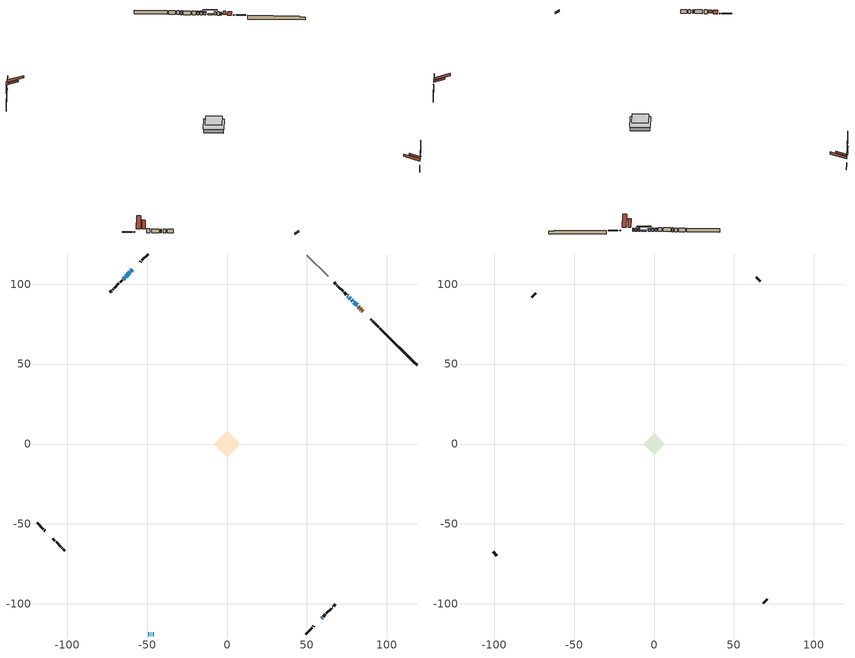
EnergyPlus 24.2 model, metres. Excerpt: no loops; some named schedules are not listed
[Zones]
conditioned space
 floor adiabatic (AdiabaticFloorConstruction): -8.15,0 0,8.15 8.15,0 0,-8.15 z0.31
 floor foundation (Slab1 construction): -7.96,0 0,7.96 7.96,0 0,-7.96 z-2.13
 wall outside (RimJoist1 construction): 49.24,-118.88 53.24,-114.88 / -118.88,-49.24 -114.88,-53.24 / -49.24,118.88 -53.24,114.88 / 94.94,73.17 90.94,77.18 z0.31:0.61
 wall outside (RimJoist2 construction): 53.9,-114.22 54.26,-113.86 / -114.22,-53.9 -113.86,-54.26 / -53.9,114.22 -54.26,113.86 / 90.28,77.83 89.92,78.2 z0.31:0.61
 wall outside (AdiabaticWallConstruction 1): 85.05,83.07 84.76,83.36 / 84.1,84.02 83.4,84.72 / 82.74,85.38 82.11,86.01 z0.31:2.34
 wall outside (AdiabaticWallConstruction): -49.24,-118.88 -48.5,-118.88 / -47.57,-118.88 -47.49,-118.88 / -46.56,-118.88 -45.97,-118.88 z0.31:1.53; 59.13,-108.98 59.49,-108.62 z0.31:1.84; 81.46,86.66 79.44,88.67 / -59.13,108.98 -60.14,107.98 z0.31:0.97; 78.79,89.33 77.92,90.19 z0.31:1.83; 77.27,90.85 76.48,91.64 / 75.82,92.29 75.28,92.83 / -60.8,107.32 -63.38,104.73 / -64.04,104.08 -64.94,103.18 z0.31:2.14
 wall outside (Wall1 construction): 60.15,-107.97 61.5,-106.62 / -108.98,-59.13 -107.64,-60.48 / -65.59,102.52 -66.94,101.18 / 74.63,93.49 73.28,94.84 z0.31:2.75
 wall outside (Wall2 construction): 62.15,-105.96 65.17,-102.95 / -106.98,-61.14 -103.97,-64.15 / -67.6,100.52 -70.61,97.51 / 72.62,95.5 69.61,98.51 z0.31:2.75
 wall outside (Wall3 construction): 65.82,-102.3 66.1,-102.02 / -103.31,-64.81 -103.03,-65.08 / -71.27,96.85 -71.54,96.57 / 68.95,99.16 68.68,99.44 z0.31:2.75
 wall outside (Wall4 construction): 66.76,-101.36 67.76,-100.36 / -102.38,-65.74 -101.37,-66.74 / -72.2,95.92 -73.2,94.91 / 68.02,100.1 67.02,101.1 z0.31:2.75
 wall foundation (FoundationWall1 construction): 95.6,72.52,-2.13 95.6,72.52,0.31 116.55,51.57,0.31 116.55,51.57,-0.55 118.88,49.24,-0.55 118.88,49.24,-2.13
 wall adiabatic (Wall6 construction): 63.22,104.9 49.9,118.22 z0.31:2.75
 window (WindowConstruction 6): -49.24,-118.88 -48.5,-118.88 z0.31:1.53
 window (WindowConstruction 5): 59.13,-108.98 59.49,-108.62 z0.31:1.83
 window (WindowConstruction 7): -47.57,-118.88 -47.49,-118.88 z0.31:1.53
 window (WindowConstruction 8): -46.56,-118.88 -45.97,-118.88 z0.31:1.53
 window (WindowConstruction 9): 81.46,86.66 79.44,88.67 z0.31:0.97
 window (WindowConstruction 10): -59.13,108.98 -60.14,107.98 z0.31:0.97
 window (WindowConstruction): 78.79,89.33 77.92,90.19 z0.31:1.83
 window (WindowConstruction 1): 77.27,90.85 76.48,91.64 z0.31:2.14
 window (WindowConstruction 2): 75.82,92.3 75.28,92.83 z0.31:2.14
 window (WindowConstruction 3): -60.8,107.32 -63.38,104.73 z0.31:2.14
 window (WindowConstruction 4): -64.04,104.08 -64.94,103.18 z0.31:2.14
 door (Door): 85.05,83.07 84.76,83.36 z0.31:2.34
 door (Door 1): 84.1,84.02 83.4,84.72 z0.31:2.34
 door (Door 2): 82.74,85.38 82.11,86 z0.31:2.34
 ceiling adiabatic (AdiabaticFloorConstruction): 0,-8.15 8.15,0 0,8.15 -8.15,0 z0.31
 roof outside (Roof2 construction): 58.48,-109.64,2.75 54.06,-105.23,4.83 52.9,-106.39,4.83 57.31,-110.8,2.75; -109.64,-58.48,2.75 -105.23,-54.06,4.83 -106.39,-52.9,4.83 -110.8,-57.31,2.75; -58.48,109.64,2.75 -54.06,105.23,4.83 -52.9,106.39,4.83 -57.31,110.8,2.75; 85.71,82.41,2.75 81.29,78,4.83 82.46,76.84,4.83 86.87,81.25,2.75
attic - vented
 floor to conditioned space (Floor1 construction Reversed): -6.77,0 0,6.77 6.77,0 0,-6.77 z2.75
 wall outside (Wall5 construction): 68.42,-99.7 70.9,-97.22 / -100.72,-67.4 -98.24,-69.88 / -73.86,94.26 -76.34,91.78 / 66.36,101.76 63.88,104.24 z0.31:2.75
 roof outside (Roof1 construction): 56.66,-111.46,2.75 50.06,-104.86,5.86 48.32,-106.6,5.86 54.92,-113.2,2.75; -111.46,-56.66,2.75 -104.86,-50.06,5.86 -106.6,-48.32,5.86 -113.2,-54.92,2.75; -56.66,111.46,2.75 -50.06,104.86,5.86 -48.32,106.6,5.86 -54.92,113.2,2.75; 87.53,80.59,2.75 80.93,74,5.86 82.67,72.26,5.86 89.26,78.85,2.75
shading: 59.64,-108.48 58.99,-109.13 59.28,-109.42 59.93,-108.77 z2.04; 77.58,90.54 83.32,84.8 83.61,85.09 77.87,90.83 z3.61; -62.01,106.11 -57.27,110.85 -57.56,111.14 -62.3,106.4 z3.61; 77.78,90.34 78.93,89.19 79.22,89.48 78.07,90.63 z2.04; 76.34,91.78 77.41,90.71 77.7,91 76.63,92.07 z2.34; 75.14,92.98 75.96,92.15 76.26,92.44 75.43,93.27 z2.34; -63.53,104.59 -60.65,107.46 -60.95,107.75 -63.82,104.88 z2.34; -65.08,103.04 -63.9,104.22 -64.19,104.51 -65.37,103.33 z2.34
[Building]
Building 1: Terrain=Suburbs
[Site:Location]
Edmonton Intl AP_AB: Latitude {deg}=53.31; Longitude {deg}=-113.58; Time Zone {hr}=-7; Elevation {m}=723; Keep Site Location Information=Yes
[Site:GroundTemperature:Shallow]
-1.56185, -3.61833, -3.78302, -2.80711, 1.11059, 5.01004, 8.39065, 10.5322, 10.7141, 8.97234, 5.67794, 1.89811
[Site:WaterMainsTemperature]
Calculation Method=Schedule; Temperature Schedule=mains temperature schedule
[Material] Roughness=Rough; Thermal Absorptance=0.9
Name | Thickness {m} | Conductivity {W/m-K} | Density {kg/m3} | Specific Heat {J/kg-K} | Solar Absorptance | Visible Absorptance
asphalt or fiberglass shingles | 0.00635 | 0.162714 | 1121.4 | 1465.45 | 0.4 | 0.4
ceiling loosefill ins | 0.0846667 | 0.0480833 | 16.02 | 1046.75 | 0.7 | 0.7
ceiling stud and cavity | 0.1397 | 0.107503 | 65.682 | 1177.47 | 0.7 | 0.7
concrete 4.0 in. | 0.1016 | 1.803125 | 2242.8 | 837.4 | 0.7 | 0.7
concrete 8.0 in. | 0.2032 | 1.803125 | 2242.8 | 837.4 | 0.7 | 0.7
door material | 0.04445 | 0.053851 | 512.64 | 1214.23 | 0.7 | 0.7
exterior vertical ins | 0.0733843 | 0.029427 | 32.04 | 1214.23 | 0.7 | 0.7
floor covering | 0.0127 | 0.0433444 | 54.468 | 1339.84 | 0.6 | 0.6
floor rigid ins; wall rigid ins 2 | 0.512978 | 0.029427 | 32.04 | 1214.23 | 0.7 | 0.7
floor stud and cavity | 0.1397 | 1.75129 | 37.0049 | 1207.88 | 0.7 | 0.7
furniture material conditioned space 1 | 0.1524 | 0.115458 | 640.8 | 1214.23 | 0.6 | 0.6
gypsum board | 0.0127 | 0.160291 | 801 | 837.4 | 0.6 | 0.6
gypsum board 1 | 0.0127 | 0.160291 | 801 | 837.4 | 0.7 | 0.7
osb sheathing 0.5 in. | 0.0127 | 0.115458 | 512.64 | 1214.23 | 0.7 | 0.7
osb sheathing 0.75 in. | 0.01905 | 0.115458 | 512.64 | 1214.23 | 0.7 | 0.7
osb sheathing 2.0 in. | 0.0508 | 0.115458 | 512.64 | 1214.23 | 0.7 | 0.7
rim joist rigid ins; roof rigid ins; wall rigid ins | 0.051816 | 0.029427 | 32.04 | 1214.23 | 0.7 | 0.7
rim joist stud and cavity | 0.0508 | 0.0414166 | 125.044 | 1163.47 | 0.6 | 0.6
rim joist stud and cavity 1 | 0.0508 | 0.0386429 | 125.044 | 1163.47 | 0.6 | 0.6
roof stud and cavity | 0.2032 | 0.170765 | 78.34581 | 1123.46 | 0.7 | 0.7
wall rigid ins 1 | 0.051816 | 0.029427 | 32.04 | 1214.23 | 0.4 | 0.4
wall stud and cavity | 0.1397 | 0.269865 | 139.0536 | 1170.24 | 0.7 | 0.7
wall stud and cavity 1 | 0.1397 | 0.226685 | 139.0536 | 1170.24 | 0.7 | 0.7
wall stud and cavity 2 | 0.1397 | 0.426569 | 139.0536 | 1170.24 | 0.7 | 0.7
wall stud and cavity 3 | 0.1397 | 0.438354 | 139.0536 | 1170.24 | 0.7 | 0.7
wall stud and cavity 4 | 0.0889 | 6.1454 | 50.32683 | 1063.81 | 0.6 | 0.6
wall stud and cavity 5 | 0.1397 | 0.17928 | 139.0536 | 1170.24 | 0.7 | 0.7
wall stud and cavity 6 | 0.0889 | 0.380278 | 52.3479 | 1209.89 | 0.7 | 0.7
wall stud and cavity 7 | 0.0889 | 0.391764 | 83.0341 | 1211.67 | 0.7 | 0.7
wood siding | 0.0254 | 0.102417 | 544.68 | 1172.36 | 0.4 | 0.4
wood siding 1 | 0.00254 | 0.102417 | 544.68 | 1172.36 | 0.4 | 0.4
wood siding 2; wood siding 3; wood siding 4 | 0.0254 | 0.102417 | 544.68 | 1172.36 | 0.7 | 0.7
[WindowMaterial:SimpleGlazingSystem]
Name | U-Factor {W/m2-K} | Solar Heat Gain Coefficient
WindowMaterial | 1.99979 | 0.45
WindowMaterial 1 | 2.98776 | 0.54
WindowMaterial 2 | 2.95313 | 0.58
WindowMaterial 3 | 1.93166 | 0.46
WindowMaterial 4 | 2.972433 | 0.56
WindowMaterial 5 | 2.2042 | 0.4
WindowMaterial 6 | 3.310274 | 0.62
WindowMaterial 7 | 3.25804 | 0.39
WindowMaterial 8 | 3.32333 | 0.57
WindowMaterial 9 | 3.003662 | 0.52
[Construction]
AdiabaticFloorConstruction: floor stud and cavity, floor rigid ins, osb sheathing 0.75 in., floor covering
AdiabaticWallConstruction: wood siding 3, wall rigid ins 2, wall stud and cavity 6, gypsum board
AdiabaticWallConstruction 1: wood siding 4, wall rigid ins 2, wall stud and cavity 6, gypsum board
Door; Door 1; Door 2: door material
Floor1 construction Reversed: gypsum board, ceiling stud and cavity, ceiling loosefill ins
FoundationWall1 construction: concrete 8.0 in., gypsum board 1
furniture construction conditioned space 1: furniture material conditioned space 1
PartitionWallConstruction: gypsum board, wall stud and cavity 7, gypsum board
RimJoist1 construction: wood siding 2, rim joist rigid ins, osb sheathing 2.0 in., rim joist stud and cavity
RimJoist2 construction: wood siding 2, rim joist rigid ins, osb sheathing 2.0 in., rim joist stud and cavity 1
Roof1 construction: asphalt or fiberglass shingles
Roof2 construction: asphalt or fiberglass shingles, roof rigid ins, osb sheathing 0.75 in., roof stud and cavity, gypsum board
Slab1 construction: concrete 4.0 in.
Wall1 construction: wood siding, wall rigid ins, osb sheathing 0.5 in., wall stud and cavity, gypsum board
Wall2 construction: wood siding, wall rigid ins, osb sheathing 0.5 in., wall stud and cavity 1, gypsum board
Wall3 construction: wood siding, wall rigid ins, osb sheathing 0.5 in., wall stud and cavity 2, gypsum board
Wall4 construction: wood siding, wall rigid ins, osb sheathing 0.5 in., wall stud and cavity 3, gypsum board
Wall5 construction: wood siding 1, wall stud and cavity 4
Wall6 construction: wall rigid ins 1, osb sheathing 0.5 in., wall stud and cavity 5, gypsum board
WindowConstruction: WindowMaterial
WindowConstruction 1: WindowMaterial 1
WindowConstruction 10; WindowConstruction 9: WindowMaterial 9
WindowConstruction 2: WindowMaterial 2
WindowConstruction 3: WindowMaterial 3
WindowConstruction 4: WindowMaterial 4
WindowConstruction 5: WindowMaterial 5
WindowConstruction 6: WindowMaterial 6
WindowConstruction 7: WindowMaterial 7
WindowConstruction 8: WindowMaterial 8
[Zone] Multiplier=1; Part of Total Floor Area=Yes
Name | Volume {m3}
attic - vented | 46.2886
conditioned space | 677.5
[Space]
Name | Zone | Volume {m3}
attic - vented 1 | attic - vented | 46.2886
conditioned space 1 | conditioned space | 677.5
[ZoneInfiltration:EffectiveLeakageArea]
infil attic - vented 1: Zone or Space=attic - vented 1; Schedule=Always On Discrete; Effective Air Leakage Area {cm2}=3189.91; Stack Coefficient=0.00038577; Wind Coefficient=1.32704e-05
[ZoneMixing]
whole house fan mix: Zone or Space=attic - vented; Schedule=Always On Continuous; Design Flow Rate Calculation Method=Flow/Zone; Design Flow Rate {m3/s}=0; Source Zone or Space=conditioned space
[SurfaceProperty:ExposedFoundationPerimeter]
Slab1: Exposed Perimeter Calculation Method=TotalExposedPerimeter; Total Exposed Perimeter {m}=32.918
[InternalMass] Zone or ZoneList=conditioned space; Space or SpaceList=conditioned space 1
Name | Construction | Surface Area {m2}
furniture mass conditioned space 1 | furniture construction conditioned space 1 | 103.852
partition wall mass | PartitionWallConstruction | 259.63
[Lights]
interior lighting: Zone or ZoneList or Space or SpaceList=conditioned space 1; Schedule=interior lighting schedule; Design Level Calculation Method=LightingLevel; Lighting Level {W}=343.2; Return Air Fraction=0; Fraction Radiant=0.6; Fraction Visible=0.2; Fraction Replaceable=1
[People]
occupants: Zone or ZoneList or Space or SpaceList=conditioned space 1; Number of People Schedule=occupants schedule; Number of People Calculation Method=People; Number of People=3; Fraction Radiant=0.314171; Sensible Heat Fraction=0.56303; Activity Level Schedule=occupants activity schedule; Carbon Dioxide Generation Rate {m3/s-W}=0; Enable ASHRAE 55 Comfort Warnings=No; Mean Radiant Temperature Calculation Type=EnclosureAveraged
[ElectricEquipment] Zone or ZoneList or Space or SpaceList=conditioned space 1; Design Level Calculation Method=EquipmentLevel
Name | Schedule | Design Level {W} | Fraction Latent | Fraction Radiant | Fraction Lost
clothes dryer | clothes dryer schedule | 140.772 | 0.015 | 0.081 | 0.85
clothes washer | clothes washer schedule | 32.1985 | 0.03 | 0.162 | 0.7
cooking range | cooking range schedule | 208.969 | 0.08 | 0.432 | 0.2
dishwasher | dishwasher schedule | 66.8632 | 0.3 | 0.18 | 0.4
fridge | fridge schedule | 72.9452 | 0 | 0.6 | 0
mech vent bath fan 0 | mech vent bath fan 0 schedule | 50.2 | 0 | 0 | 1
mech vent bath fan 1 | mech vent bath fan 1 schedule | 50.2 | 0 | 0 | 1
mech vent house fan | mech vent house fan schedule | 0 | 0 | 0 | 1
mech vent house fan cfis | mech vent house fan cfis schedule | 0 | 0 | 0 | 0
mech vent range fan 0 | mech vent range fan 0 schedule | 57 | 0 | 0 | 1
misc plug loads | misc plug loads schedule | 494.7 | 0.045 | 0.513 | 0.1
whole house fan | Always On Discrete | 0 | 0 | 0 | 1
[OtherEquipment] Zone or ZoneList or Space or SpaceList=conditioned space 1; Design Level Calculation Method=EquipmentLevel
Name | Fuel Type | Schedule | Design Level {W} | Fraction Latent | Fraction Radiant | Fraction Lost
clothes dryer 1 | Electricity | clothes dryer schedule | 0 | 0.015 | 0.081 | 0.85
cooking range 1 | Electricity | cooking range schedule | 0 | 0.08 | 0.432 | 0.2
general water use latent | None | general water use schedule | 59.3978 | 1 | 0 | 0
general water use sensible | None | general water use schedule | -58.539 | 0 | 0.6 | 0
mech vent house fan latent load | None | Always On Discrete | 0 | 1 | 0 | 0
mech vent house fan sensible load | None | Always On Discrete | 0 | 0 | 0 | 0
water heater energy adjustment1 | NaturalGas | Always On Discrete | 0.01 | 0 | 0 | 1
[ZoneInfiltration:DesignFlowRate] Zone or ZoneList or Space or SpaceList=conditioned space 1; Schedule=Always On Discrete; Design Flow Rate Calculation Method=Flow/Zone; Design Flow Rate {m3/s}=0
infil flow; natural vent flow; whole house fan flow
[Foundation:Kiva]
Foundation Kiva 1: Initial Indoor Air Temperature {C}=18; Wall Height Above Grade {m}=0.309982; Wall Depth Below Slab {m}=0.2032; Custom Block Material Name 1=exterior vertical ins; Custom Block Depth 1 {m}=2.43998; Custom Block X Position 1 {m}=0.2159; Custom Block Z Position 1 {m}=0
[Foundation:Kiva:Settings]
Soil Conductivity {W/m-K}=0.849921; Soil Density {kg/m3}=1842.3; Soil Specific Heat {J/kg-K}=418.7; Ground Solar Absorptivity=0.9; Ground Thermal Absorptivity=0.9; Ground Surface Roughness {m}=0.03; Far-Field Width {m}=40; Deep-Ground Boundary Condition=ZeroFlux; Deep-Ground Depth {m}=40; Minimum Cell Dimension {m}=0.2; Maximum Cell Growth Coefficient=3; Simulation Timestep=Timestep
[Exterior:Lights]
exterior lighting: Schedule=exterior lighting schedule; Design Level {W}=75.6
[Schedule:Constant]
Name | Hourly Value
Always On Continuous; mech vent house fan schedule; mech vent house fan cfis schedule; Always On Discrete | 1
occupants activity schedule | 117.228
fridge schedule | 0
[Schedule:Week:Daily]
interior lighting schedule Week Rule - Jan1-Jan27: interior lighting schedule day, interior lighting schedule day, interior lighting schedule day, interior lighting schedule day, interior lighting schedule day, interior lighting schedule day, interior lighting schedule day, interior lighting schedule default day, interior lighting schedule default day, interior lighting schedule default day, interior lighting schedule default day, interior lighting schedule default day
interior lighting schedule Week Rule - Jan28-Feb3: interior lighting schedule day, interior lighting schedule day, interior lighting schedule day, interior lighting schedule day, interior lighting schedule day 1, interior lighting schedule day 1, interior lighting schedule day 1, interior lighting schedule default day, interior lighting schedule default day, interior lighting schedule default day, interior lighting schedule default day, interior lighting schedule default day
interior lighting schedule Week Rule - Feb4-Feb24: interior lighting schedule day 1, interior lighting schedule day 1, interior lighting schedule day 1, interior lighting schedule day 1, interior lighting schedule day 1, interior lighting schedule day 1, interior lighting schedule day 1, interior lighting schedule default day, interior lighting schedule default day, interior lighting schedule default day, interior lighting schedule default day, interior lighting schedule default day
interior lighting schedule Week Rule - Feb25-Mar3: interior lighting schedule day 1, interior lighting schedule day 1, interior lighting schedule day 1, interior lighting schedule day 1, interior lighting schedule day 2, interior lighting schedule day 2, interior lighting schedule day 2, interior lighting schedule default day, interior lighting schedule default day, interior lighting schedule default day, interior lighting schedule default day, interior lighting schedule default day
interior lighting schedule Week Rule - Mar4-Mar31: interior lighting schedule day 2, interior lighting schedule day 2, interior lighting schedule day 2, interior lighting schedule day 2, interior lighting schedule day 2, interior lighting schedule day 2, interior lighting schedule day 2, interior lighting schedule default day, interior lighting schedule default day, interior lighting schedule default day, interior lighting schedule default day, interior lighting schedule default day
interior lighting schedule Week Rule - Apr1-Apr28: interior lighting schedule day 3, interior lighting schedule day 3, interior lighting schedule day 3, interior lighting schedule day 3, interior lighting schedule day 3, interior lighting schedule day 3, interior lighting schedule day 3, interior lighting schedule default day, interior lighting schedule default day, interior lighting schedule default day, interior lighting schedule default day, interior lighting schedule default day
interior lighting schedule Week Rule - Apr29-May5: interior lighting schedule day 3, interior lighting schedule day 3, interior lighting schedule day 4, interior lighting schedule day 4, interior lighting schedule day 4, interior lighting schedule day 4, interior lighting schedule day 4, interior lighting schedule default day, interior lighting schedule default day, interior lighting schedule default day, interior lighting schedule default day, interior lighting schedule default day
interior lighting schedule Week Rule - May6-May26: interior lighting schedule day 4, interior lighting schedule day 4, interior lighting schedule day 4, interior lighting schedule day 4, interior lighting schedule day 4, interior lighting schedule day 4, interior lighting schedule day 4, interior lighting schedule default day, interior lighting schedule default day, interior lighting schedule default day, interior lighting schedule default day, interior lighting schedule default day
interior lighting schedule Week Rule - May27-Jun2: interior lighting schedule day 4, interior lighting schedule day 4, interior lighting schedule day 4, interior lighting schedule day 4, interior lighting schedule day 4, interior lighting schedule day 5, interior lighting schedule day 5, interior lighting schedule default day, interior lighting schedule default day, interior lighting schedule default day, interior lighting schedule default day, interior lighting schedule default day
interior lighting schedule Week Rule - Jun3-Jun30: interior lighting schedule day 5, interior lighting schedule day 5, interior lighting schedule day 5, interior lighting schedule day 5, interior lighting schedule day 5, interior lighting schedule day 5, interior lighting schedule day 5, interior lighting schedule default day, interior lighting schedule default day, interior lighting schedule default day, interior lighting schedule default day, interior lighting schedule default day
interior lighting schedule Week Rule - Jul1-Jul28: interior lighting schedule day 6, interior lighting schedule day 6, interior lighting schedule day 6, interior lighting schedule day 6, interior lighting schedule day 6, interior lighting schedule day 6, interior lighting schedule day 6, interior lighting schedule default day, interior lighting schedule default day, interior lighting schedule default day, interior lighting schedule default day, interior lighting schedule default day
interior lighting schedule Week Rule - Jul29-Aug4: interior lighting schedule day 6, interior lighting schedule day 6, interior lighting schedule day 6, interior lighting schedule day 7, interior lighting schedule day 7, interior lighting schedule day 7, interior lighting schedule day 7, interior lighting schedule default day, interior lighting schedule default day, interior lighting schedule default day, interior lighting schedule default day, interior lighting schedule default day
interior lighting schedule Week Rule - Aug5-Aug25: interior lighting schedule day 7, interior lighting schedule day 7, interior lighting schedule day 7, interior lighting schedule day 7, interior lighting schedule day 7, interior lighting schedule day 7, interior lighting schedule day 7, interior lighting schedule default day, interior lighting schedule default day, interior lighting schedule default day, interior lighting schedule default day, interior lighting schedule default day
interior lighting schedule Week Rule - Aug26-Sep1: interior lighting schedule day 7, interior lighting schedule day 7, interior lighting schedule day 7, interior lighting schedule day 7, interior lighting schedule day 7, interior lighting schedule day 7, interior lighting schedule day 8, interior lighting schedule default day, interior lighting schedule default day, interior lighting schedule default day, interior lighting schedule default day, interior lighting schedule default day
interior lighting schedule Week Rule - Sep2-Sep29: interior lighting schedule day 8, interior lighting schedule day 8, interior lighting schedule day 8, interior lighting schedule day 8, interior lighting schedule day 8, interior lighting schedule day 8, interior lighting schedule day 8, interior lighting schedule default day, interior lighting schedule default day, interior lighting schedule default day, interior lighting schedule default day, interior lighting schedule default day
interior lighting schedule Week Rule - Sep30-Oct6: interior lighting schedule day 8, interior lighting schedule day 9, interior lighting schedule day 9, interior lighting schedule day 9, interior lighting schedule day 9, interior lighting schedule day 9, interior lighting schedule day 9, interior lighting schedule default day, interior lighting schedule default day, interior lighting schedule default day, interior lighting schedule default day, interior lighting schedule default day
interior lighting schedule Week Rule - Oct7-Oct27: interior lighting schedule day 9, interior lighting schedule day 9, interior lighting schedule day 9, interior lighting schedule day 9, interior lighting schedule day 9, interior lighting schedule day 9, interior lighting schedule day 9, interior lighting schedule default day, interior lighting schedule default day, interior lighting schedule default day, interior lighting schedule default day, interior lighting schedule default day
interior lighting schedule Week Rule - Oct28-Nov3: interior lighting schedule day 9, interior lighting schedule day 9, interior lighting schedule day 9, interior lighting schedule day 9, interior lighting schedule day 10, interior lighting schedule day 10, interior lighting schedule day 10, interior lighting schedule default day, interior lighting schedule default day, interior lighting schedule default day, interior lighting schedule default day, interior lighting schedule default day
interior lighting schedule Week Rule - Nov4-Nov24: interior lighting schedule day 10, interior lighting schedule day 10, interior lighting schedule day 10, interior lighting schedule day 10, interior lighting schedule day 10, interior lighting schedule day 10, interior lighting schedule day 10, interior lighting schedule default day, interior lighting schedule default day, interior lighting schedule default day, interior lighting schedule default day, interior lighting schedule default day
interior lighting schedule Week Rule - Nov25-Dec1: interior lighting schedule day 10, interior lighting schedule day 10, interior lighting schedule day 10, interior lighting schedule day 10, interior lighting schedule day 10, interior lighting schedule day 10, interior lighting schedule day 11, interior lighting schedule default day, interior lighting schedule default day, interior lighting schedule default day, interior lighting schedule default day, interior lighting schedule default day
interior lighting schedule Week Rule - Dec2-Dec31: interior lighting schedule day 11, interior lighting schedule day 11, interior lighting schedule day 11, interior lighting schedule day 11, interior lighting schedule day 11, interior lighting schedule day 11, interior lighting schedule day 11, interior lighting schedule default day, interior lighting schedule default day, interior lighting schedule default day, interior lighting schedule default day, interior lighting schedule default day
occupants schedule Week Rule - Jan1-Dec31: occupants schedule day, occupants schedule day, occupants schedule day, occupants schedule day, occupants schedule day, occupants schedule day, occupants schedule day, occupants schedule default day, occupants schedule default day, occupants schedule default day, occupants schedule default day, occupants schedule default day
clothes dryer schedule Week Rule - Jan1-Dec31: clothes dryer schedule day, clothes dryer schedule day, clothes dryer schedule day, clothes dryer schedule day, clothes dryer schedule day, clothes dryer schedule day, clothes dryer schedule day, clothes dryer schedule default day, clothes dryer schedule default day, clothes dryer schedule default day, clothes dryer schedule default day, clothes dryer schedule default day
clothes washer schedule Week Rule - Jan1-Dec31: clothes washer schedule day, clothes washer schedule day, clothes washer schedule day, clothes washer schedule day, clothes washer schedule day, clothes washer schedule day, clothes washer schedule day, clothes washer schedule default day, clothes washer schedule default day, clothes washer schedule default day, clothes washer schedule default day, clothes washer schedule default day
cooking range schedule Week Rule - Jan1-Dec31: cooking range schedule day, cooking range schedule day, cooking range schedule day, cooking range schedule day, cooking range schedule day, cooking range schedule day, cooking range schedule day, cooking range schedule default day, cooking range schedule default day, cooking range schedule default day, cooking range schedule default day, cooking range schedule default day
dishwasher schedule Week Rule - Jan1-Dec31: dishwasher schedule day, dishwasher schedule day, dishwasher schedule day, dishwasher schedule day, dishwasher schedule day, dishwasher schedule day, dishwasher schedule day, dishwasher schedule default day, dishwasher schedule default day, dishwasher schedule default day, dishwasher schedule default day, dishwasher schedule default day
mech vent bath fan 0 schedule Week Rule - Jan1-Dec31: mech vent bath fan 0 schedule day, mech vent bath fan 0 schedule day, mech vent bath fan 0 schedule day, mech vent bath fan 0 schedule day, mech vent bath fan 0 schedule day, mech vent bath fan 0 schedule day, mech vent bath fan 0 schedule day, mech vent bath fan 0 schedule default day, mech vent bath fan 0 schedule default day, mech vent bath fan 0 schedule default day, mech vent bath fan 0 schedule default day, mech vent bath fan 0 schedule default day
mech vent bath fan 1 schedule Week Rule - Jan1-Dec31: mech vent bath fan 1 schedule day, mech vent bath fan 1 schedule day, mech vent bath fan 1 schedule day, mech vent bath fan 1 schedule day, mech vent bath fan 1 schedule day, mech vent bath fan 1 schedule day, mech vent bath fan 1 schedule day, mech vent bath fan 1 schedule default day, mech vent bath fan 1 schedule default day, mech vent bath fan 1 schedule default day, mech vent bath fan 1 schedule default day, mech vent bath fan 1 schedule default day
mech vent range fan 0 schedule Week Rule - Jan1-Dec31: mech vent range fan 0 schedule day, mech vent range fan 0 schedule day, mech vent range fan 0 schedule day, mech vent range fan 0 schedule day, mech vent range fan 0 schedule day, mech vent range fan 0 schedule day, mech vent range fan 0 schedule day, mech vent range fan 0 schedule default day, mech vent range fan 0 schedule default day, mech vent range fan 0 schedule default day, mech vent range fan 0 schedule default day, mech vent range fan 0 schedule default day
misc plug loads schedule Week Rule - Jan1-Dec31: misc plug loads schedule day, misc plug loads schedule day, misc plug loads schedule day, misc plug loads schedule day, misc plug loads schedule day, misc plug loads schedule day, misc plug loads schedule day, misc plug loads schedule default day, misc plug loads schedule default day, misc plug loads schedule default day, misc plug loads schedule default day, misc plug loads schedule default day
general water use schedule Week Rule - Jan1-Dec31: general water use schedule day, general water use schedule day, general water use schedule day, general water use schedule day, general water use schedule day, general water use schedule day, general water use schedule day, general water use schedule default day, general water use schedule default day, general water use schedule default day, general water use schedule default day, general water use schedule default day
exterior lighting schedule Week Rule - Jan1-Jan27: exterior lighting schedule day, exterior lighting schedule day, exterior lighting schedule day, exterior lighting schedule day, exterior lighting schedule day, exterior lighting schedule day, exterior lighting schedule day, exterior lighting schedule default day, exterior lighting schedule default day, exterior lighting schedule default day, exterior lighting schedule default day, exterior lighting schedule default day
exterior lighting schedule Week Rule - Jan28-Feb3: exterior lighting schedule day, exterior lighting schedule day, exterior lighting schedule day, exterior lighting schedule day, exterior lighting schedule day 1, exterior lighting schedule day 1, exterior lighting schedule day 1, exterior lighting schedule default day, exterior lighting schedule default day, exterior lighting schedule default day, exterior lighting schedule default day, exterior lighting schedule default day
exterior lighting schedule Week Rule - Feb4-Feb24: exterior lighting schedule day 1, exterior lighting schedule day 1, exterior lighting schedule day 1, exterior lighting schedule day 1, exterior lighting schedule day 1, exterior lighting schedule day 1, exterior lighting schedule day 1, exterior lighting schedule default day, exterior lighting schedule default day, exterior lighting schedule default day, exterior lighting schedule default day, exterior lighting schedule default day
exterior lighting schedule Week Rule - Feb25-Mar3: exterior lighting schedule day 1, exterior lighting schedule day 1, exterior lighting schedule day 1, exterior lighting schedule day 1, exterior lighting schedule day 2, exterior lighting schedule day 2, exterior lighting schedule day 2, exterior lighting schedule default day, exterior lighting schedule default day, exterior lighting schedule default day, exterior lighting schedule default day, exterior lighting schedule default day
exterior lighting schedule Week Rule - Mar4-Mar31: exterior lighting schedule day 2, exterior lighting schedule day 2, exterior lighting schedule day 2, exterior lighting schedule day 2, exterior lighting schedule day 2, exterior lighting schedule day 2, exterior lighting schedule day 2, exterior lighting schedule default day, exterior lighting schedule default day, exterior lighting schedule default day, exterior lighting schedule default day, exterior lighting schedule default day
exterior lighting schedule Week Rule - Apr1-Apr28: exterior lighting schedule day 3, exterior lighting schedule day 3, exterior lighting schedule day 3, exterior lighting schedule day 3, exterior lighting schedule day 3, exterior lighting schedule day 3, exterior lighting schedule day 3, exterior lighting schedule default day, exterior lighting schedule default day, exterior lighting schedule default day, exterior lighting schedule default day, exterior lighting schedule default day
exterior lighting schedule Week Rule - Apr29-May5: exterior lighting schedule day 3, exterior lighting schedule day 3, exterior lighting schedule day 4, exterior lighting schedule day 4, exterior lighting schedule day 4, exterior lighting schedule day 4, exterior lighting schedule day 4, exterior lighting schedule default day, exterior lighting schedule default day, exterior lighting schedule default day, exterior lighting schedule default day, exterior lighting schedule default day
exterior lighting schedule Week Rule - May6-May26: exterior lighting schedule day 4, exterior lighting schedule day 4, exterior lighting schedule day 4, exterior lighting schedule day 4, exterior lighting schedule day 4, exterior lighting schedule day 4, exterior lighting schedule day 4, exterior lighting schedule default day, exterior lighting schedule default day, exterior lighting schedule default day, exterior lighting schedule default day, exterior lighting schedule default day
exterior lighting schedule Week Rule - May27-Jun2: exterior lighting schedule day 4, exterior lighting schedule day 4, exterior lighting schedule day 4, exterior lighting schedule day 4, exterior lighting schedule day 4, exterior lighting schedule day 5, exterior lighting schedule day 5, exterior lighting schedule default day, exterior lighting schedule default day, exterior lighting schedule default day, exterior lighting schedule default day, exterior lighting schedule default day
exterior lighting schedule Week Rule - Jun3-Jun30: exterior lighting schedule day 5, exterior lighting schedule day 5, exterior lighting schedule day 5, exterior lighting schedule day 5, exterior lighting schedule day 5, exterior lighting schedule day 5, exterior lighting schedule day 5, exterior lighting schedule default day, exterior lighting schedule default day, exterior lighting schedule default day, exterior lighting schedule default day, exterior lighting schedule default day
[Schedule:Year]
interior lighting schedule: interior lighting schedule Week Rule - Jan1-Jan27, 1, 1, 1, 27, interior lighting schedule Week Rule - Jan28-Feb3, 1, 28, 2, 3, interior lighting schedule Week Rule - Feb4-Feb24, 2, 4, 2, 24, interior lighting schedule Week Rule - Feb25-Mar3, 2, 25, 3, 3, interior lighting schedule Week Rule - Mar4-Mar31, 3, 4, 3, 31, interior lighting schedule Week Rule - Apr1-Apr28, 4, 1, 4, 28, interior lighting schedule Week Rule - Apr29-May5, 4, 29, 5, 5, interior lighting schedule Week Rule - May6-May26, 5, 6, 5, 26, interior lighting schedule Week Rule - May27-Jun2, 5, 27, 6, 2, interior lighting schedule Week Rule - Jun3-Jun30, 6, 3, 6, 30, interior lighting schedule Week Rule - Jul1-Jul28, 7, 1, 7, 28, interior lighting schedule Week Rule - Jul29-Aug4, 7, 29, 8, 4, interior lighting schedule Week Rule - Aug5-Aug25, 8, 5, 8, 25, interior lighting schedule Week Rule - Aug26-Sep1, 8, 26, 9, 1, interior lighting schedule Week Rule - Sep2-Sep29, 9, 2, 9, 29, interior lighting schedule Week Rule - Sep30-Oct6, 9, 30, 10, 6, interior lighting schedule Week Rule - Oct7-Oct27, 10, 7, 10, 27, interior lighting schedule Week Rule - Oct28-Nov3, 10, 28, 11, 3, interior lighting schedule Week Rule - Nov4-Nov24, 11, 4, 11, 24, interior lighting schedule Week Rule - Nov25-Dec1, 11, 25, 12, 1, interior lighting schedule Week Rule - Dec2-Dec31, 12, 2, 12, 31
occupants schedule: occupants schedule Week Rule - Jan1-Dec31, 1, 1, 12, 31
clothes dryer schedule: clothes dryer schedule Week Rule - Jan1-Dec31, 1, 1, 12, 31
clothes washer schedule: clothes washer schedule Week Rule - Jan1-Dec31, 1, 1, 12, 31
cooking range schedule: cooking range schedule Week Rule - Jan1-Dec31, 1, 1, 12, 31
dishwasher schedule: dishwasher schedule Week Rule - Jan1-Dec31, 1, 1, 12, 31
mech vent bath fan 0 schedule: mech vent bath fan 0 schedule Week Rule - Jan1-Dec31, 1, 1, 12, 31
mech vent bath fan 1 schedule: mech vent bath fan 1 schedule Week Rule - Jan1-Dec31, 1, 1, 12, 31
mech vent range fan 0 schedule: mech vent range fan 0 schedule Week Rule - Jan1-Dec31, 1, 1, 12, 31
misc plug loads schedule: misc plug loads schedule Week Rule - Jan1-Dec31, 1, 1, 12, 31
general water use schedule: general water use schedule Week Rule - Jan1-Dec31, 1, 1, 12, 31
exterior lighting schedule: exterior lighting schedule Week Rule - Jan1-Jan27, 1, 1, 1, 27, exterior lighting schedule Week Rule - Jan28-Feb3, 1, 28, 2, 3, exterior lighting schedule Week Rule - Feb4-Feb24, 2, 4, 2, 24, exterior lighting schedule Week Rule - Feb25-Mar3, 2, 25, 3, 3, exterior lighting schedule Week Rule - Mar4-Mar31, 3, 4, 3, 31, exterior lighting schedule Week Rule - Apr1-Apr28, 4, 1, 4, 28, exterior lighting schedule Week Rule - Apr29-May5, 4, 29, 5, 5, exterior lighting schedule Week Rule - May6-May26, 5, 6, 5, 26, exterior lighting schedule Week Rule - May27-Jun2, 5, 27, 6, 2, exterior lighting schedule Week Rule - Jun3-Jun30, 6, 3, 6, 30, exterior lighting schedule Week Rule - Jul1-Jul28, 7, 1, 7, 28, exterior lighting schedule Week Rule - Jul29-Aug4, 7, 29, 8, 4, exterior lighting schedule Week Rule - Aug5-Aug25, 8, 5, 8, 25, exterior lighting schedule Week Rule - Aug26-Sep1, 8, 26, 9, 1, exterior lighting schedule Week Rule - Sep2-Sep29, 9, 2, 9, 29, exterior lighting schedule Week Rule - Sep30-Oct6, 9, 30, 10, 6, exterior lighting schedule Week Rule - Oct7-Oct27, 10, 7, 10, 27, exterior lighting schedule Week Rule - Oct28-Nov3, 10, 28, 11, 3, exterior lighting schedule Week Rule - Nov4-Nov24, 11, 4, 11, 24, exterior lighting schedule Week Rule - Nov25-Dec1, 11, 25, 12, 1, exterior lighting schedule Week Rule - Dec2-Dec31, 12, 2, 12, 31
[Schedule:Compact]
mains temperature schedule: Through: 01/01, For: AllDays, Until: 24:00, 3.97167, Through: 01/02, For: AllDays, Until: 24:00, 3.90778, Through: 01/03, For: AllDays, Until: 24:00, 3.84556, Through: 01/04, For: AllDays, Until: 24:00, 3.78389, Through: 01/05, For: AllDays, Until: 24:00, 3.72278, Through: 01/06, For: AllDays, Until: 24:00, 3.66278, Through: 01/07, For: AllDays, Until: 24:00, 3.60389, Through: 01/08, For: AllDays, Until: 24:00, 3.54556, Through: 01/09, For: AllDays, Until: 24:00, 3.48833, Through: 01/10, For: AllDays, Until: 24:00, 3.43167, Through: 01/11, For: AllDays, Until: 24:00, 3.37611, Through: 01/12, For: AllDays, Until: 24:00, 3.32167, Through: 01/13, For: AllDays, Until: 24:00, 3.26833, Through: 01/14, For: AllDays, Until: 24:00, 3.21556, Through: 01/15, For: AllDays, Until: 24:00, 3.16444, Through: 01/16, For: AllDays, Until: 24:00, 3.11389, Through: 01/17, For: AllDays, Until: 24:00, 3.06444, Through: 01/18, For: AllDays, Until: 24:00, 3.01611, Through: 01/19, For: AllDays, Until: 24:00, 2.96889, Through: 01/20, For: AllDays, Until: 24:00, 2.92278, Through: 01/21, For: AllDays, Until: 24:00, 2.87722, Through: 01/22, For: AllDays, Until: 24:00, 2.83333, Through: 01/23, For: AllDays, Until: 24:00, 2.79056, Through: 01/24, For: AllDays, Until: 24:00, 2.74889, Through: 01/25, For: AllDays, Until: 24:00, 2.70833, Through: 01/26, For: AllDays, Until: 24:00, 2.66889, Through: 01/27, For: AllDays, Until: 24:00, 2.63056, Through: 01/28, For: AllDays, Until: 24:00, 2.59333, Through: 01/29, For: AllDays, Until: 24:00, 2.55778, Through: 01/30, For: AllDays, Until: 24:00, 2.52278, Through: 01/31, For: AllDays, Until: 24:00, 2.48944, Through: 02/01, For: AllDays, Until: 24:00, 2.45722, Through: 02/02, For: AllDays, Until: 24:00, 2.42611, Through: 02/03, For: AllDays, Until: 24:00, 2.39667, Through: 02/04, For: AllDays, Until: 24:00, 2.36833, Through: 02/05, For: AllDays, Until: 24:00, 2.34111, Through: 02/06, For: AllDays, Until: 24:00, 2.315, Through: 02/07, For: AllDays, Until: 24:00, 2.29056, Through: 02/08, For: AllDays, Until: 24:00, 2.26722, Through: 02/09, For: AllDays, Until: 24:00, 2.245, Through: 02/10, For: AllDays, Until: 24:00, 2.22444, Through: 02/11, For: AllDays, Until: 24:00, 2.20444, Through: 02/12, For: AllDays, Until: 24:00, 2.18667, Through: 02/13, For: AllDays, Until: 24:00, 2.17, Through: 02/14, For: AllDays, Until: 24:00, 2.15444, Through: 02/15, For: AllDays, Until: 24:00, 2.14, Through: 02/16, For: AllDays, Until: 24:00, 2.12722, Through: 02/17, For: AllDays, Until: 24:00, 2.11556, Through: 02/18, For: AllDays, Until: 24:00, 2.10556, Through: 02/19, For: AllDays, Until: 24:00, 2.09667, Through: 02/20, For: AllDays, Until: 24:00, 2.08889, Through: 02/21, For: AllDays, Until: 24:00, 2.08278, Through: 02/22, For: AllDays, Until: 24:00, 2.07833, Through: 02/23, For: AllDays, Until: 24:00, 2.07444, Through: 02/24, For: AllDays, Until: 24:00, 2.07278, Through: 02/25, For: AllDays, Until: 24:00, 2.07167, Through: 02/26, For: AllDays, Until: 24:00, 2.07222, Through: 02/27, For: AllDays, Until: 24:00, 2.07444, Through: 02/28, For: AllDays, Until: 24:00, 2.07778, Through: 03/01, For: AllDays, Until: 24:00, 2.08222, Through: 03/02, For: AllDays, Until: 24:00, 2.08833, Through: 03/03, For: AllDays, Until: 24:00, 2.09556, Through: 03/04, For: AllDays, Until: 24:00, 2.10444, Through: 03/05, For: AllDays, Until: 24:00, 2.11444, Through: 03/06, For: AllDays, Until: 24:00, 2.12556, Through: 03/07, For: AllDays, Until: 24:00, 2.13833, Through: 03/08, For: AllDays, Until: 24:00, 2.15278, Through: 03/09, For: AllDays, Until: 24:00, 2.16778, Through: 03/10, For: AllDays, Until: 24:00, 2.18444, Through: 03/11, For: AllDays, Until: 24:00, 2.20278, Through: 03/12, For: AllDays, Until: 24:00, 2.22167, Through: 03/13, For: AllDays, Until: 24:00, 2.24278, Through: 03/14, For: AllDays, Until: 24:00, 2.26444, Through: 03/15, For: AllDays, Until: 24:00, 2.28778, Through: 03/16, For: AllDays, Until: 24:00, 2.31222, Through: 03/17, For: AllDays, Until: 24:00, 2.33778, Through: 03/18, For: AllDays, Until: 24:00, 2.365, Through: 03/19, For: AllDays, Until: 24:00, 2.39333, Through: 03/20, For: AllDays, Until: 24:00, 2.42278, Through: 03/21, For: AllDays, Until: 24:00, 2.45389, Through: 03/22, For: AllDays, Until: 24:00, 2.48611, Through: 03/23, For: AllDays, Until: 24:00, 2.51889, Through: 03/24, For: AllDays, Until: 24:00, 2.55389, Through: 03/25, For: AllDays, Until: 24:00, 2.58944, Through: 03/26, For: AllDays, Until: 24:00, 2.62611, Through: 03/27, For: AllDays, Until: 24:00, 2.66444, Through: 03/28, For: AllDays, Until: 24:00, 2.70389, Through: 03/29, For: AllDays, Until: 24:00, 2.74389, Through: 03/30, For: AllDays, Until: 24:00, 2.78556, Through: 03/31, For: AllDays, Until: 24:00, 2.82833, Through: 04/01, For: AllDays, Until: 24:00, 2.87222, Through: 04/02, For: AllDays, Until: 24:00, 2.91722, Through: 04/03, For: AllDays, Until: 24:00, 2.96333, Through: 04/04, For: AllDays, Until: 24:00, 3.01056, Through: 04/05, For: AllDays, Until: 24:00, 3.05889, Through: 04/06, For: AllDays, Until: 24:00, 3.10833, Through: 04/07, For: AllDays, Until: 24:00, 3.15833, Through: 04/08, For: AllDays, Until: 24:00, 3.21, Through: 04/09, For: AllDays, Until: 24:00, 3.26222, Through: 04/10, For: AllDays, Until: 24:00, 3.31556, Through: 04/11, For: AllDays, Until: 24:00, 3.37, Through: 04/12, For: AllDays, Until: 24:00, 3.42556, Through: 04/13, For: AllDays, Until: 24:00, 3.48167, Through: 04/14, For: AllDays, Until: 24:00, 3.53889, Through: 04/15, For: AllDays, Until: 24:00, 3.59722, Through: 04/16, For: AllDays, Until: 24:00, 3.65611, Through: 04/17, For: AllDays, Until: 24:00, 3.71611, Through: 04/18, For: AllDays, Until: 24:00, 3.77667, Through: 04/19, For: AllDays, Until: 24:00, 3.83833, Through: 04/20, For: AllDays, Until: 24:00, 3.90111, Through: 04/21, For: AllDays, Until: 24:00, 3.96444, Through: 04/22, For: AllDays, Until: 24:00, 4.02833, Through: 04/23, For: AllDays, Until: 24:00, 4.09333, Through: 04/24, For: AllDays, Until: 24:00, 4.15889, Through: 04/25, For: AllDays, Until: 24:00, 4.225, Through: 04/26, For: AllDays, Until: 24:00, 4.29222, Through: 04/27, For: AllDays, Until: 24:00, 4.36, Through: 04/28, For: AllDays, Until: 24:00, 4.42833, Through: 04/29, For: AllDays, Until: 24:00, 4.49722, Through: 04/30, For: AllDays, Until: 24:00, 4.56667, Through: 05/01, For: AllDays, Until: 24:00, 4.63722, Through: 05/02, For: AllDays, Until: 24:00, 4.70833, Through: 05/03, For: AllDays, Until: 24:00, 4.77944, Through: 05/04, For: AllDays, Until: 24:00, 4.85167, Through: 05/05, For: AllDays, Until: 24:00, 4.92389, Through: 05/06, For: AllDays, Until: 24:00, 4.99722, Through: 05/07, For: AllDays, Until: 24:00, 5.07056, Through: 05/08, For: AllDays, Until: 24:00, 5.145, Through: 05/09, For: AllDays, Until: 24:00, 5.21944, Through: 05/10, For: AllDays, Until: 24:00, 5.29389, Through: 05/11, For: AllDays, Until: 24:00, 5.36944, Through: 05/12, For: AllDays, Until: 24:00, 5.445, Through: 05/13, For: AllDays, Until: 24:00, 5.52111, Through: 05/14, For: AllDays, Until: 24:00, 5.59722, Through: 05/15, For: AllDays, Until: 24:00, 5.67389, Through: 05/16, For: AllDays, Until: 24:00, 5.75056, Through: 05/17, For: AllDays, Until: 24:00, 5.82778, Through: 05/18, For: AllDays, Until: 24:00, 5.90556, Through: 05/19, For: AllDays, Until: 24:00, 5.98278, Through: 05/20, For: AllDays, Until: 24:00, 6.06056, Through: 05/21, For: AllDays, Until: 24:00, 6.13889, Through: 05/22, For: AllDays, Until: 24:00, 6.21667, Through: 05/23, For: AllDays, Until: 24:00, 6.295, Through: 05/24, For: AllDays, Until: 24:00, 6.37333, Through: 05/25, For: AllDays, Until: 24:00, 6.45222, Through: 05/26, For: AllDays, Until: 24:00, 6.53056, Through: 05/27, For: AllDays, Until: 24:00, 6.60889, Through: 05/28, For: AllDays, Until: 24:00, 6.68778, Through: 05/29, For: AllDays, Until: 24:00, 6.76611, Through: 05/30, For: AllDays, Until: 24:00, 6.84444, Through: 05/31, For: AllDays, Until: 24:00, 6.92278, Through: 06/01, For: AllDays, Until: 24:00, 7.00111, Through: 06/02, For: AllDays, Until: 24:00, 7.07944, Through: 06/03, For: AllDays, Until: 24:00, 7.15778, Through: 06/04, For: AllDays, Until: 24:00, 7.23556, Through: 06/05, For: AllDays, Until: 24:00, 7.31333, Through: 06/06, For: AllDays, Until: 24:00, 7.39056, Through: 06/07, For: AllDays, Until: 24:00, 7.46833, Through: 06/08, For: AllDays, Until: 24:00, 7.545, Through: 06/09, For: AllDays, Until: 24:00, 7.62222, Through: 06/10, For: AllDays, Until: 24:00, 7.69833, Through: 06/11, For: AllDays, Until: 24:00, 7.775, Through: 06/12, For: AllDays, Until: 24:00, 7.85056, Through: 06/13, For: AllDays, Until: 24:00, 7.92611, Through: 06/14, For: AllDays, Until: 24:00, 8.00111, Through: 06/15, For: AllDays, Until: 24:00, 8.07611, Through: 06/16, For: AllDays, Until: 24:00, 8.15056, Through: 06/17, For: AllDays, Until: 24:00, 8.22389, Through: 06/18, For: AllDays, Until: 24:00, 8.29778, Through: 06/19, For: AllDays, Until: 24:00, 8.37056, Through: 06/20, For: AllDays, Until: 24:00, 8.44278, Through: 06/21, For: AllDays, Until: 24:00, 8.51444, Through: 06/22, For: AllDays, Until: 24:00, 8.58611, Through: 06/23, For: AllDays, Until: 24:00, 8.65667, Through: 06/24, For: AllDays, Until: 24:00, 8.72667, Through: 06/25, For: AllDays, Until: 24:00, 8.79611, Through: 06/26, For: AllDays, Until: 24:00, 8.865, Through: 06/27, For: AllDays, Until: 24:00, 8.93333, Through: 06/28, For: AllDays, Until: 24:00, 9.00056, Through: 06/29, For: AllDays, Until: 24:00, 9.06778, Through: 06/30, For: AllDays, Until: 24:00, 9.13333, Through: 07/01, For: AllDays, Until: 24:00, 9.19889, Through: 07/02, For: AllDays, Until: 24:00, 9.26333, Through: 07/03, For: AllDays, Until: 24:00, 9.32722, Through: 07/04, For: AllDays, Until: 24:00, 9.39056, Through: 07/05, For: AllDays, Until: 24:00, 9.45278, Through: 07/06, For: AllDays, Until: 24:00, 9.51389, Through: 07/07, For: AllDays, Until: 24:00, 9.57444, Through: 07/08, For: AllDays, Until: 24:00, 9.63389, Through: 07/09, For: AllDays, Until: 24:00, 9.69278, Through: 07/10, For: AllDays, Until: 24:00, 9.75056, Through: 07/11, For: AllDays, Until: 24:00, 9.80778, Through: 07/12, For: AllDays, Until: 24:00, 9.86333, Through: 07/13, For: AllDays, Until: 24:00, 9.91833, Through: 07/14, For: AllDays, Until: 24:00, 9.97278, Through: 07/15, For: AllDays, Until: 24:00, 10.0256, Through: 07/16, For: AllDays, Until: 24:00, 10.0778, Through: 07/17, For: AllDays, Until: 24:00, 10.1289, Through: 07/18, For: AllDays, Until: 24:00, 10.1789, Through: 07/19, For: AllDays, Until: 24:00, 10.2278, Through: 07/20, For: AllDays, Until: 24:00, 10.2756, Through: 07/21, For: AllDays, Until: 24:00, 10.3222, Through: 07/22, For: AllDays, Until: 24:00, 10.3683, Through: 07/23, For: AllDays, Until: 24:00, 10.4128, Through: 07/24, For: AllDays, Until: 24:00, 10.4561, Through: 07/25, For: AllDays, Until: 24:00, 10.4989, Through: 07/26, For: AllDays, Until: 24:00, 10.54, Through: 07/27, For: AllDays, Until: 24:00, 10.58, Through: 07/28, For: AllDays, Until: 24:00, 10.6189, Through: 07/29, For: AllDays, Until: 24:00, 10.6567, Through: 07/30, For: AllDays, Until: 24:00, 10.6928, Through: 07/31, For: AllDays, Until: 24:00, 10.7283, Through: 08/01, For: AllDays, Until: 24:00, 10.7622, Through: 08/02, For: AllDays, Until: 24:00, 10.7956, Through: 08/03, For: AllDays, Until: 24:00, 10.8272, Through: 08/04, For: AllDays, Until: 24:00, 10.8572, Through: 08/05, For: AllDays, Until: 24:00, 10.8867, Through: 08/06, For: AllDays, Until: 24:00, 10.9144, Through: 08/07, For: AllDays, Until: 24:00, 10.9411, Through: 08/08, For: AllDays, Until: 24:00, 10.9667, Through: 08/09, For: AllDays, Until: 24:00, 10.9906, Through: 08/10, For: AllDays, Until: 24:00, 11.0133, Through: 08/11, For: AllDays, Until: 24:00, 11.035, Through: 08/12, For: AllDays, Until: 24:00, 11.055, Through: 08/13, For: AllDays, Until: 24:00, 11.0739, Through: 08/14, For: AllDays, Until: 24:00, 11.0917, Through: 08/15, For: AllDays, Until: 24:00, 11.1078, Through: 08/16, For: AllDays, Until: 24:00, 11.1228, Through: 08/17, For: AllDays, Until: 24:00, 11.1361, Through: 08/18, For: AllDays, Until: 24:00, 11.1483, Through: 08/19, For: AllDays, Until: 24:00, 11.1594, Through: 08/20, For: AllDays, Until: 24:00, 11.1689, Through: 08/21, For: AllDays, Until: 24:00, 11.1772, Through: 08/22, For: AllDays, Until: 24:00, 11.1844, Through: 08/23, For: AllDays, Until: 24:00, 11.19, Through: 08/24, For: AllDays, Until: 24:00, 11.1939, Through: 08/25, For: AllDays, Until: 24:00, 11.1967, Through: 08/26, For: AllDays, Until: 24:00, 11.1983, Through: 08/27, For: AllDays, Until: 24:00, 11.1983, Through: 08/28, For: AllDays, Until: 24:00, 11.1972, Through: 08/29, For: AllDays, Until: 24:00, 11.195, Through: 08/30, For: AllDays, Until: 24:00, 11.1911, Through: 08/31, For: AllDays, Until: 24:00, 11.1856, Through: 09/01, For: AllDays, Until: 24:00, 11.1789, Through: 09/02, For: AllDays, Until: 24:00, 11.1711, Through: 09/03, For: AllDays, Until: 24:00, 11.1617, Through: 09/04, For: AllDays, Until: 24:00, 11.1511, Through: 09/05, For: AllDays, Until: 24:00, 11.1394, Through: 09/06, For: AllDays, Until: 24:00, 11.1261, Through: 09/07, For: AllDays, Until: 24:00, 11.1111, Through: 09/08, For: AllDays, Until: 24:00, 11.0956, Through: 09/09, For: AllDays, Until: 24:00, 11.0778, Through: 09/10, For: AllDays, Until: 24:00, 11.0594, Through: 09/11, For: AllDays, Until: 24:00, 11.0394, Through: 09/12, For: AllDays, Until: 24:00, 11.0183, Through: 09/13, For: AllDays, Until: 24:00, 10.9961, Through: 09/14, For: AllDays, Until: 24:00, 10.9722, Through: 09/15, For: AllDays, Until: 24:00, 10.9472, Through: 09/16, For: AllDays, Until: 24:00, 10.9206, Through: 09/17, For: AllDays, Until: 24:00, 10.8928, Through: 09/18, For: AllDays, Until: 24:00, 10.8639, Through: 09/19, For: AllDays, Until: 24:00, 10.8339, Through: 09/20, For: AllDays, Until: 24:00, 10.8028, Through: 09/21, For: AllDays, Until: 24:00, 10.77, Through: 09/22, For: AllDays, Until: 24:00, 10.7361, Through: 09/23, For: AllDays, Until: 24:00, 10.7011, Through: 09/24, For: AllDays, Until: 24:00, 10.665, Through: 09/25, For: AllDays, Until: 24:00, 10.6272, Through: 09/26, For: AllDays, Until: 24:00, 10.5889, Through: 09/27, For: AllDays, Until: 24:00, 10.5489, Through: 09/28, For: AllDays, Until: 24:00, 10.5078, Through: 09/29, For: AllDays, Until: 24:00, 10.4661, Through: 09/30, For: AllDays, Until: 24:00, 10.4228, Through: 10/01, For: AllDays, Until: 24:00, 10.3783, Through: 10/02, For: AllDays, Until: 24:00, 10.3328, Through: 10/03, For: AllDays, Until: 24:00, 10.2861, Through: 10/04, For: AllDays, Until: 24:00, 10.2383, Through: 10/05, For: AllDays, Until: 24:00, 10.19, Through: 10/06, For: AllDays, Until: 24:00, 10.14, Through: 10/07, For: AllDays, Until: 24:00, 10.0894, Through: 10/08, For: AllDays, Until: 24:00, 10.0372, Through: 10/09, For: AllDays, Until: 24:00, 9.98444, Through: 10/10, For: AllDays, Until: 24:00, 9.93056, Through: 10/11, For: AllDays, Until: 24:00, 9.87611, Through: 10/12, For: AllDays, Until: 24:00, 9.82, Through: 10/13, For: AllDays, Until: 24:00, 9.76333, Through: 10/14, For: AllDays, Until: 24:00, 9.70611, Through: 10/15, For: AllDays, Until: 24:00, 9.64722, Through: 10/16, For: AllDays, Until: 24:00, 9.58778, Through: 10/17, For: AllDays, Until: 24:00, 9.52778, Through: 10/18, For: AllDays, Until: 24:00, 9.46667, Through: 10/19, For: AllDays, Until: 24:00, 9.40444, Through: 10/20, For: AllDays, Until: 24:00, 9.34167, Through: 10/21, For: AllDays, Until: 24:00, 9.27778, Through: 10/22, For: AllDays, Until: 24:00, 9.21333, Through: 10/23, For: AllDays, Until: 24:00, 9.14833, Through: 10/24, For: AllDays, Until: 24:00, 9.08222, Through: 10/25, For: AllDays, Until: 24:00, 9.01556, Through: 10/26, For: AllDays, Until: 24:00, 8.94833, Through: 10/27, For: AllDays, Until: 24:00, 8.88056, Through: 10/28, For: AllDays, Until: 24:00, 8.81167, Through: 10/29, For: AllDays, Until: 24:00, 8.74222, Through: 10/30, For: AllDays, Until: 24:00, 8.67222, Through: 10/31, For: AllDays, Until: 24:00, 8.60167, Through: 11/01, For: AllDays, Until: 24:00, 8.53056, Through: 11/02, For: AllDays, Until: 24:00, 8.45889, Through: 11/03, For: AllDays, Until: 24:00, 8.38667, Through: 11/04, For: AllDays, Until: 24:00, 8.31389, Through: 11/05, For: AllDays, Until: 24:00, 8.24056, Through: 11/06, For: AllDays, Until: 24:00, 8.16667, Through: 11/07, For: AllDays, Until: 24:00, 8.09278, Through: 11/08, For: AllDays, Until: 24:00, 8.01833, Through: 11/09, For: AllDays, Until: 24:00, 7.94278, Through: 11/10, For: AllDays, Until: 24:00, 7.86778, Through: 11/11, For: AllDays, Until: 24:00, 7.79167, Through: 11/12, For: AllDays, Until: 24:00, 7.71556, Through: 11/13, For: AllDays, Until: 24:00, 7.63944, Through: 11/14, For: AllDays, Until: 24:00, 7.56222, Through: 11/15, For: AllDays, Until: 24:00, 7.48556, Through: 11/16, For: AllDays, Until: 24:00, 7.40833, Through: 11/17, For: AllDays, Until: 24:00, 7.33056, Through: 11/18, For: AllDays, Until: 24:00, 7.25278, Through: 11/19, For: AllDays, Until: 24:00, 7.175, Through: 11/20, For: AllDays, Until: 24:00, 7.09722, Through: 11/21, For: AllDays, Until: 24:00, 7.01889, Through: 11/22, For: AllDays, Until: 24:00, 6.94056, Through: 11/23, For: AllDays, Until: 24:00, 6.86222, Through: 11/24, For: AllDays, Until: 24:00, 6.78389, Through: 11/25, For: AllDays, Until: 24:00, 6.705, Through: 11/26, For: AllDays, Until: 24:00, 6.62667, Through: 11/27, For: AllDays, Until: 24:00, 6.54833, Through: 11/28, For: AllDays, Until: 24:00, 6.46944, Through: 11/29, For: AllDays, Until: 24:00, 6.39111, Through: 11/30, For: AllDays, Until: 24:00, 6.31278, Through: 12/01, For: AllDays, Until: 24:00, 6.23444, Through: 12/02, For: AllDays, Until: 24:00, 6.15611, Through: 12/03, For: AllDays, Until: 24:00, 6.07833, Through: 12/04, For: AllDays, Until: 24:00, 6.00056, Through: 12/05, For: AllDays, Until: 24:00, 5.92278, Through: 12/06, For: AllDays, Until: 24:00, 5.84556, Through: 12/07, For: AllDays, Until: 24:00, 5.76833, Through: 12/08, For: AllDays, Until: 24:00, 5.69111, Through: 12/09, For: AllDays, Until: 24:00, 5.61444, Through: 12/10, For: AllDays, Until: 24:00, 5.53778, Through: 12/11, For: AllDays, Until: 24:00, 5.46222, Through: 12/12, For: AllDays, Until: 24:00, 5.38611, Through: 12/13, For: AllDays, Until: 24:00, 5.31111, Through: 12/14, For: AllDays, Until: 24:00, 5.23611, Through: 12/15, For: AllDays, Until: 24:00, 5.16167, Through: 12/16, For: AllDays, Until: 24:00, 5.08722, Through: 12/17, For: AllDays, Until: 24:00, 5.01389, Through: 12/18, For: AllDays, Until: 24:00, 4.94056, Through: 12/19, For: AllDays, Until: 24:00, 4.86778, Through: 12/20, For: AllDays, Until: 24:00, 4.79556, Through: 12/21, For: AllDays, Until: 24:00, 4.72389, Through: 12/22, For: AllDays, Until: 24:00, 4.65333, Through: 12/23, For: AllDays, Until: 24:00, 4.58278, Through: 12/24, For: AllDays, Until: 24:00, 4.51278, Through: 12/25, For: AllDays, Until: 24:00, 4.44389, Through: 12/26, For: AllDays, Until: 24:00, 4.375, Through: 12/27, For: AllDays, Until: 24:00, 4.30722, Through: 12/28, For: AllDays, Until: 24:00, 4.24, Through: 12/29, For: AllDays, Until: 24:00, 4.17333, Through: 12/30, For: AllDays, Until: 24:00, 4.10778, Through: 12/31, For: AllDays, Until: 24:00, 4.04278
